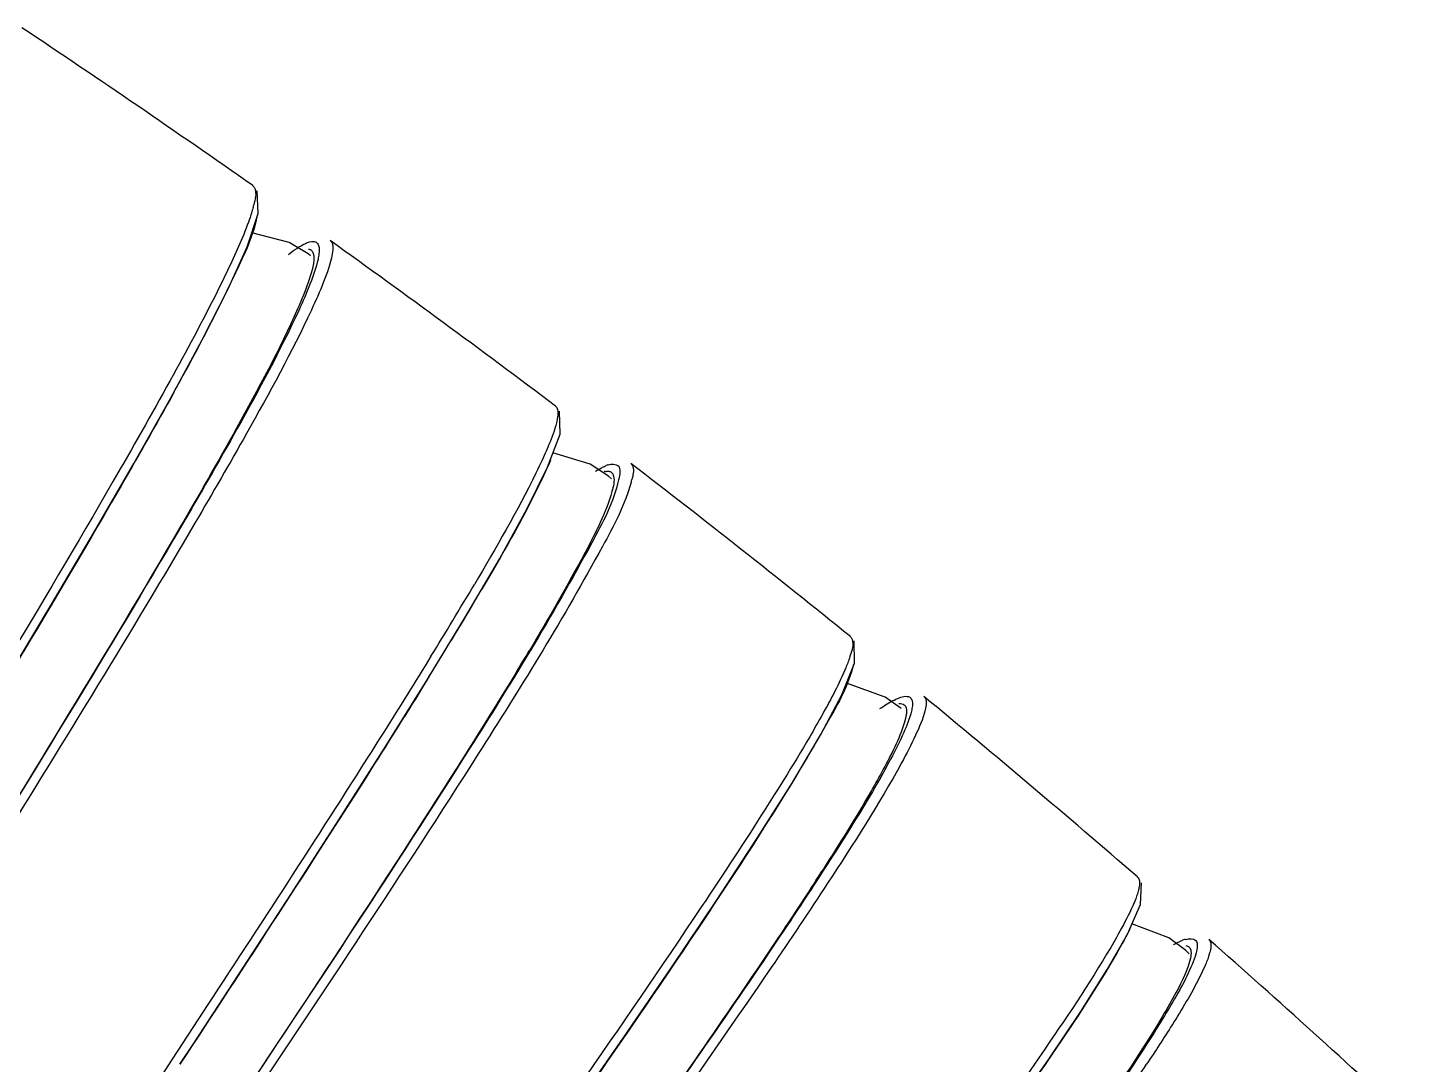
# Model space of a CAD drawing. Header units: millimetres. Extents: x 601 to 1195, y -13 to 407.
# Drawn here: x 1083.24 to 1094.33, y 313.18 to 321.46 of the extents above; entities that cross this region are included whole.
import ezdxf

# ---------------------------------------------------------------- set-up
doc = ezdxf.new("R2010")
doc.units = ezdxf.units.MM
doc.header["$LTSCALE"] = 0.1

msp = doc.modelspace()

# ---------------------------------------------------------------- linework, layer by layer
at = {"color": 7, "linetype": 'Continuous'}
for p, q in [((1085.0779, 319.9777), (1085.069, 320.1581)), ((1084.9881, 319.7092), (1085.0779, 319.9777)), ((1085.3233, 319.7448), (1085.0262, 319.8232)), ((1085.4772, 319.6544), (1085.3233, 319.7448)), ((1085.4949, 319.6382), (1085.4773, 319.6544)), ((1087.4885, 318.2151), (1087.4856, 318.3965)), ((1087.3893, 317.9493), (1087.4885, 318.2151)), ((1087.7287, 317.9735), (1087.4319, 318.0636)), ((1087.8769, 317.8793), (1087.7287, 317.9735)), ((1088.0543, 317.9795), (1088.0593, 317.9749)), ((1087.901, 317.8573), (1087.8769, 317.8793)), ((1086.427, 316.2516), (1086.7367, 316.7602)), ((1089.8416, 316.3854), (1089.8376, 316.5618)), ((1086.4574, 316.4396), (1086.4106, 316.3637)), ((1087.255, 316.4915), (1087.2451, 316.4751)), ((1087.3505, 316.4869), (1087.3196, 316.4361)), ((1089.7409, 316.1324), (1089.8416, 316.3854)), ((1090.0864, 316.1133), (1089.7774, 316.2242)), ((1090.2148, 316.0236), (1090.0864, 316.1133)), ((1090.3957, 316.118), (1090.4003, 316.1135)), ((1092.1258, 314.4569), (1092.1345, 314.6311)), ((1092.0222, 314.2212), (1092.1258, 314.4569)), ((1092.352, 314.1913), (1092.0582, 314.3031)), ((1092.4889, 314.0901), (1092.352, 314.1913)), ((1092.6729, 314.1783), (1092.6775, 314.1734)), ((1092.4412, 314.1615), (1092.4633, 314.1707)), ((1092.5142, 314.0623), (1092.4889, 314.0901)), ((1092.571, 314.0701), (1092.5625, 314.0407)), ((1084.6757, 313.6577), (1084.3899, 313.2217)), ((1084.3899, 313.2217), (1084.3658, 313.185))]:
    msp.add_line(p, q, dxfattribs=at)
for points in [[(1084.3764, 318.499), (1084.6304, 318.9681), (1084.8368, 319.3747), (1084.9881, 319.7092)], [(1082.3181, 315.0158), (1082.6874, 315.6241), (1083.0556, 316.2343), (1083.4157, 316.8368), (1083.7608, 317.4219), (1084.0836, 317.9795), (1084.3764, 318.499)], [(1086.7367, 316.7602), (1087.0065, 317.2205), (1087.227, 317.6205), (1087.3893, 317.9493)], [(1084.4519, 313.181), (1084.5641, 313.3521), (1084.9534, 313.9471), (1085.3418, 314.544), (1085.7216, 315.1333), (1086.0858, 315.7057), (1086.427, 316.2516)], [(1089.0649, 314.9861), (1089.3448, 315.4305), (1089.5731, 315.8159), (1089.7409, 316.1324)], [(1086.7641, 311.6296), (1087.1763, 312.2153), (1087.5886, 312.8048), (1087.9927, 313.3878), (1088.3796, 313.9532), (1088.7401, 314.4899), (1089.0649, 314.9861)], [(1091.3938, 313.2216), (1091.6494, 313.6031), (1091.8613, 313.9383), (1092.0222, 314.2212)], [(1088.7545, 309.6341), (1088.8927, 309.8166), (1089.2795, 310.3285), (1089.6669, 310.8437), (1090.0489, 311.3556), (1090.4193, 311.8569), (1090.7715, 312.3403), (1091.0988, 312.7981), (1091.3938, 313.2216)]]:
    msp.add_lwpolyline(points, dxfattribs=at)
for centre, radius, start, end in [((1034.1562, 247.7852), 88.4998, 54.908874, 56.354918), ((1085.011, 320.168), 0.038, 49.14314, 55.06898), ((1084.2259, 320.2417), 0.8391, 345.05077, 346.46939), ((1034.1562, 247.7852), 88.4997, 52.972024, 54.418068), ((1059.269, 332.4054), 28.7012, 331.13988, 331.52826), ((1087.9616, 317.7137), 0.2701, 109.90001, 112.48137), ((1087.9477, 317.7514), 0.2299, 108.63992, 109.86033), ((1034.1562, 247.7852), 88.5, 51.035408, 52.481452), ((1087.8792, 317.7673), 0.1514, 101.66877, 104.86612), ((1087.4882, 317.9522), 0.4799, 347.6611, 348.29749), ((1087.4324, 318.0043), 0.6491, 344.25107, 346.30506), ((1055.1458, 335.7399), 36.782, 328.35053, 329.39588), ((1057.552, 334.2066), 34.0016, 328.43535, 329.55162), ((1089.7843, 316.5671), 0.038, 46.48516, 50.9693), ((1044.229, 342.3183), 49.5998, 328.33337, 328.50753), ((1060.3107, 332.6316), 31.4022, 328.67297, 329.05953), ((1089.0666, 316.6743), 0.7754, 341.99314, 342.94693), ((1034.1562, 247.7852), 88.5, 49.098742, 50.544786), ((1065.3468, 330.2506), 28.2054, 327.34283, 327.64647), ((1066.8701, 329.3034), 26.9884, 327.12486, 327.33646), ((1092.0777, 314.6485), 0.0376, 45.97927, 49.2625), ((1092.5608, 313.9246), 0.2646, 106.24036, 107.91097), ((1034.1562, 247.7852), 88.5, 47.162076, 48.60812), ((1092.5804, 313.8648), 0.3275, 107.96418, 110.95017), ((1092.2251, 314.1917), 0.47, 342.93864, 345.35247), ((1073.3267, 325.8131), 22.6901, 324.9019, 326.17151)]:
    msp.add_arc(centre, radius, start, end, dxfattribs=at)
for points, knots in [([(1085.0359, 320.1967), (1085.0422, 320.1913), (1085.0682, 320.1437), (1085.0519, 320.0878), (1085.0417, 320.0454)], [0, 0, 0, 0, 0.1592805, 1, 1, 1, 1]), ([(1085.0709, 319.9697), (1085.0406, 319.8061), (1084.8436, 319.3849), (1084.6378, 318.9792), (1084.4988, 318.7228)], [0, 0, 0, 0, 0.3632806, 1, 1, 1, 1]), ([(1085.0366, 320.0253), (1085.0283, 319.994), (1084.9753, 319.8293), (1084.9034, 319.6716), (1084.8434, 319.5447)], [0, 0, 0, 0, 0.1874779, 1, 1, 1, 1]), ([(1085.4554, 319.7378), (1085.466, 319.7426), (1085.495, 319.7554), (1085.5387, 319.7546), (1085.5516, 319.7373)], [0, 0, 0, 0, 0.3511663, 1, 1, 1, 1]), ([(1085.5516, 319.7373), (1085.5583, 319.7281), (1085.566, 319.7002), (1085.5645, 319.6727), (1085.5627, 319.6566)], [0, 0, 0, 0, 0.4115422, 1, 1, 1, 1]), ([(1085.6512, 319.7606), (1085.6801, 319.7399), (1085.6651, 319.5964), (1085.6282, 319.5032), (1085.5995, 319.43)], [0, 0, 0, 0, 0.3113257, 1, 1, 1, 1]), ([(1085.5141, 319.6653), (1085.519, 319.6537), (1085.5284, 319.5705), (1085.4985, 319.491), (1085.4758, 319.4256)], [0, 0, 0, 0, 0.1535838, 1, 1, 1, 1]), ([(1085.4793, 319.6924), (1085.4829, 319.6919), (1085.49, 319.6903), (1085.4963, 319.6869), (1085.4991, 319.6849)], [0, 0, 0, 0, 0.5162174, 1, 1, 1, 1]), ([(1085.5627, 319.6566), (1085.561, 319.641), (1085.5461, 319.5594), (1085.5177, 319.481), (1085.4934, 319.4184)], [0, 0, 0, 0, 0.1891915, 1, 1, 1, 1]), ([(1085.4991, 319.6849), (1085.5024, 319.6826), (1085.5084, 319.6766), (1085.5124, 319.6692), (1085.5141, 319.6653)], [0, 0, 0, 0, 0.4788143, 1, 1, 1, 1]), ([(1084.8434, 319.5447), (1084.8127, 319.4799), (1084.6634, 319.1751), (1084.5024, 318.8761), (1084.3731, 318.6417)], [0, 0, 0, 0, 0.2111666, 1, 1, 1, 1]), ([(1085.4758, 319.4256), (1085.4512, 319.3546), (1085.2848, 318.9546), (1085.0766, 318.5742), (1084.9035, 318.2613)], [0, 0, 0, 0, 0.1736219, 1, 1, 1, 1]), ([(1085.4934, 319.4184), (1085.4649, 319.3451), (1085.2907, 318.9488), (1085.0824, 318.5688), (1084.9101, 318.2597)], [0, 0, 0, 0, 0.1819097, 1, 1, 1, 1]), ([(1085.5995, 319.43), (1085.5696, 319.3537), (1085.3854, 318.9397), (1085.1657, 318.543), (1084.9839, 318.2197)], [0, 0, 0, 0, 0.1809128, 1, 1, 1, 1]), ([(1084.3731, 318.6417), (1084.2239, 318.3712), (1083.5031, 317.106), (1082.7465, 315.8617), (1082.1498, 314.882)], [0, 0, 0, 0, 0.2121545, 1, 1, 1, 1]), ([(1084.4055, 318.5521), (1084.2584, 318.2852), (1083.5479, 317.0371), (1082.8017, 315.8098), (1082.2132, 314.8436)], [0, 0, 0, 0, 0.2121703, 1, 1, 1, 1]), ([(1087.4512, 318.4382), (1087.46, 318.4315), (1087.4729, 318.4047), (1087.4715, 318.3771), (1087.47, 318.361)], [0, 0, 0, 0, 0.4060889, 1, 1, 1, 1]), ([(1087.4649, 318.3275), (1087.462, 318.3126), (1087.4434, 318.2378), (1087.4151, 318.1659), (1087.3911, 318.109)], [0, 0, 0, 0, 0.1975939, 1, 1, 1, 1]), ([(1087.47, 318.361), (1087.4695, 318.3556), (1087.468, 318.3444), (1087.4661, 318.3333), (1087.4649, 318.3275)], [0, 0, 0, 0, 0.4778964, 1, 1, 1, 1]), ([(1084.9035, 318.2613), (1084.7561, 317.9948), (1084.0322, 316.7334), (1083.269, 315.4953), (1082.6653, 314.5169)], [0, 0, 0, 0, 0.2094502, 1, 1, 1, 1]), ([(1084.9101, 318.2597), (1084.7621, 317.9943), (1084.0419, 316.7455), (1083.2847, 315.5188), (1082.6865, 314.5512)], [0, 0, 0, 0, 0.2108529, 1, 1, 1, 1]), ([(1084.9839, 318.2197), (1084.8497, 317.981), (1084.2053, 316.8676), (1083.5303, 315.7724), (1082.9973, 314.9116)], [0, 0, 0, 0, 0.2129242, 1, 1, 1, 1]), ([(1087.3911, 318.109), (1087.3616, 318.039), (1087.1847, 317.6641), (1086.9763, 317.3053), (1086.8043, 317.0141)], [0, 0, 0, 0, 0.1834578, 1, 1, 1, 1]), ([(1087.4114, 318.0042), (1087.3836, 317.9379), (1087.2188, 317.5859), (1087.0247, 317.2488), (1086.8644, 316.9759)], [0, 0, 0, 0, 0.1849996, 1, 1, 1, 1]), ([(1087.8282, 317.9492), (1087.8333, 317.9518), (1087.8432, 317.9567), (1087.8534, 317.9612), (1087.8583, 317.9633)], [0, 0, 0, 0, 0.520368, 1, 1, 1, 1]), ([(1087.8742, 317.9693), (1087.8993, 317.9777), (1087.984, 317.975), (1087.9652, 317.8893), (1087.9581, 317.8549)], [0, 0, 0, 0, 0.4294949, 1, 1, 1, 1]), ([(1088.059, 317.9746), (1088.0638, 317.9693), (1088.0827, 317.9298), (1088.0713, 317.8847), (1088.063, 317.8506)], [0, 0, 0, 0, 0.1696103, 1, 1, 1, 1]), ([(1087.957, 317.8497), (1087.9179, 317.671), (1087.6728, 317.213), (1087.4242, 316.7719), (1087.255, 316.4915)], [0, 0, 0, 0, 0.3583254, 1, 1, 1, 1]), ([(1087.7711, 317.9157), (1087.7809, 317.922), (1087.7997, 317.9336), (1087.819, 317.9444), (1087.8282, 317.9492)], [0, 0, 0, 0, 0.528212, 1, 1, 1, 1]), ([(1087.8486, 317.9155), (1087.8582, 317.9175), (1087.876, 317.9196), (1087.8935, 317.9134), (1087.8996, 317.9087)], [0, 0, 0, 0, 0.5595012, 1, 1, 1, 1]), ([(1087.8996, 317.9087), (1087.904, 317.9053), (1087.9117, 317.8959), (1087.9156, 317.8844), (1087.917, 317.8782)], [0, 0, 0, 0, 0.4638121, 1, 1, 1, 1]), ([(1087.9033, 317.756), (1087.8559, 317.585), (1087.6336, 317.1568), (1087.3986, 316.7436), (1087.2444, 316.4863)], [0, 0, 0, 0, 0.3716806, 1, 1, 1, 1]), ([(1088.0571, 317.8281), (1088.0066, 317.6483), (1087.767, 317.1964), (1087.516, 316.7598), (1087.3505, 316.4869)], [0, 0, 0, 0, 0.369123, 1, 1, 1, 1]), ([(1089.8105, 316.5947), (1089.8164, 316.5891), (1089.8397, 316.5414), (1089.8204, 316.4876), (1089.8079, 316.4469)], [0, 0, 0, 0, 0.1602901, 1, 1, 1, 1]), ([(1087.2451, 316.4751), (1087.0886, 316.2159), (1086.3319, 315.0026), (1085.5402, 313.8117), (1084.9155, 312.8736)], [0, 0, 0, 0, 0.2117471, 1, 1, 1, 1]), ([(1087.3196, 316.4361), (1087.1611, 316.1758), (1086.3994, 314.9618), (1085.6038, 313.7695), (1084.9767, 312.8316)], [0, 0, 0, 0, 0.2127002, 1, 1, 1, 1]), ([(1089.8041, 316.4346), (1089.7944, 316.4049), (1089.7338, 316.2481), (1089.6543, 316.0997), (1089.588, 315.9801)], [0, 0, 0, 0, 0.1859941, 1, 1, 1, 1]), ([(1086.4106, 316.3637), (1086.2835, 316.1578), (1085.7147, 315.2498), (1085.1301, 314.3518), (1084.6757, 313.6577)], [0, 0, 0, 0, 0.2257893, 1, 1, 1, 1]), ([(1087.1349, 316.3049), (1086.981, 316.052), (1086.2512, 314.8855), (1085.4905, 313.7387), (1084.8927, 312.8394)], [0, 0, 0, 0, 0.2151775, 1, 1, 1, 1]), ([(1089.833, 316.3746), (1089.7949, 316.2128), (1089.566, 315.8016), (1089.3321, 315.407), (1089.1736, 315.1567)], [0, 0, 0, 0, 0.359447, 1, 1, 1, 1]), ([(1086.4442, 316.2796), (1086.2993, 316.0447), (1085.6465, 315.0046), (1084.9742, 313.9769), (1084.4519, 313.181)], [0, 0, 0, 0, 0.2247748, 1, 1, 1, 1]), ([(1090.0442, 316.0212), (1090.0592, 316.0314), (1090.1091, 316.0641), (1090.1613, 316.0943), (1090.2004, 316.1087)], [0, 0, 0, 0, 0.3037008, 1, 1, 1, 1]), ([(1090.4003, 316.1135), (1090.423, 316.0874), (1090.3985, 315.9623), (1090.3599, 315.8734), (1090.3296, 315.8082)], [0, 0, 0, 0, 0.3246739, 1, 1, 1, 1]), ([(1089.588, 315.9801), (1089.5539, 315.9186), (1089.3877, 315.6284), (1089.2099, 315.3449), (1089.0673, 315.1227)], [0, 0, 0, 0, 0.2103799, 1, 1, 1, 1]), ([(1090.2557, 315.98), (1090.2529, 315.9544), (1090.2118, 315.798), (1090.1348, 315.6553), (1090.0709, 315.5366)], [0, 0, 0, 0, 0.160585, 1, 1, 1, 1]), ([(1090.1967, 316.062), (1090.2047, 316.0627), (1090.2196, 316.0627), (1090.2335, 316.0565), (1090.2386, 316.0523)], [0, 0, 0, 0, 0.5474786, 1, 1, 1, 1]), ([(1090.3008, 316.022), (1090.2983, 316.0075), (1090.2798, 315.9322), (1090.249, 315.8606), (1090.2228, 315.8037)], [0, 0, 0, 0, 0.1906382, 1, 1, 1, 1]), ([(1090.2386, 316.0523), (1090.2468, 316.0456), (1090.2586, 316.0207), (1090.2573, 315.9949), (1090.2557, 315.98)], [0, 0, 0, 0, 0.4132957, 1, 1, 1, 1]), ([(1090.2228, 315.8037), (1090.19, 315.7321), (1089.9882, 315.3428), (1089.7515, 314.9732), (1089.5557, 314.6718)], [0, 0, 0, 0, 0.1797023, 1, 1, 1, 1]), ([(1090.3296, 315.8082), (1090.2951, 315.7339), (1090.0822, 315.3274), (1089.8329, 314.9417), (1089.6265, 314.6266)], [0, 0, 0, 0, 0.1787059, 1, 1, 1, 1]), ([(1090.0709, 315.5366), (1090.0405, 315.48), (1089.8883, 315.2088), (1089.7234, 314.9452), (1089.5903, 314.7376)], [0, 0, 0, 0, 0.2068486, 1, 1, 1, 1]), ([(1089.0673, 315.1227), (1088.8997, 314.8614), (1088.0883, 313.6356), (1087.2413, 312.434), (1086.5726, 311.4867)], [0, 0, 0, 0, 0.2111954, 1, 1, 1, 1]), ([(1089.0933, 315.0307), (1088.9281, 314.7729), (1088.1282, 313.5636), (1087.2927, 312.3784), (1086.6333, 311.4441)], [0, 0, 0, 0, 0.2112115, 1, 1, 1, 1]), ([(1089.6265, 314.6266), (1089.4784, 314.4004), (1088.7699, 313.3469), (1088.0325, 312.3133), (1087.4505, 311.5013)], [0, 0, 0, 0, 0.2130056, 1, 1, 1, 1]), ([(1089.5364, 314.6538), (1089.4287, 314.4871), (1088.9207, 313.7185), (1088.3928, 312.9634), (1087.976, 312.3729)], [0, 0, 0, 0, 0.2154494, 1, 1, 1, 1]), ([(1089.5557, 314.6718), (1089.4468, 314.5042), (1088.9353, 313.7335), (1088.4045, 312.9758), (1087.9857, 312.3838)], [0, 0, 0, 0, 0.2160632, 1, 1, 1, 1]), ([(1092.1038, 314.6755), (1092.1115, 314.668), (1092.1214, 314.6412), (1092.1185, 314.6148), (1092.116, 314.5994)], [0, 0, 0, 0, 0.4087632, 1, 1, 1, 1]), ([(1092.108, 314.5635), (1092.1043, 314.5499), (1092.0828, 314.4831), (1092.0532, 314.4192), (1092.0284, 314.369)], [0, 0, 0, 0, 0.2008582, 1, 1, 1, 1]), ([(1092.116, 314.5994), (1092.115, 314.5936), (1092.1127, 314.5816), (1092.1097, 314.5697), (1092.108, 314.5635)], [0, 0, 0, 0, 0.4760998, 1, 1, 1, 1]), ([(1092.0284, 314.369), (1091.9948, 314.3013), (1091.7933, 313.9364), (1091.5599, 313.5905), (1091.3671, 313.3093)], [0, 0, 0, 0, 0.1814603, 1, 1, 1, 1]), ([(1092.0414, 314.2629), (1092.0098, 314.1988), (1091.8221, 313.8562), (1091.6044, 313.5312), (1091.4248, 313.2676)], [0, 0, 0, 0, 0.1830196, 1, 1, 1, 1]), ([(1092.4868, 314.1786), (1092.513, 314.1863), (1092.597, 314.1863), (1092.5792, 314.102), (1092.571, 314.0701)], [0, 0, 0, 0, 0.4531108, 1, 1, 1, 1]), ([(1092.3891, 314.1355), (1092.3981, 314.1404), (1092.4153, 314.1494), (1092.4328, 314.1578), (1092.4412, 314.1615)], [0, 0, 0, 0, 0.5247013, 1, 1, 1, 1]), ([(1092.53, 314.0804), (1092.5315, 314.0628), (1092.514, 313.947), (1092.4575, 313.8437), (1092.4118, 313.7574)], [0, 0, 0, 0, 0.1531917, 1, 1, 1, 1]), ([(1092.4885, 314.1288), (1092.4933, 314.1282), (1092.5025, 314.126), (1092.5106, 314.1212), (1092.5139, 314.1183)], [0, 0, 0, 0, 0.5250812, 1, 1, 1, 1]), ([(1092.5139, 314.1183), (1092.5167, 314.1158), (1092.5219, 314.1097), (1092.5251, 314.1025), (1092.5264, 314.0987)], [0, 0, 0, 0, 0.4810558, 1, 1, 1, 1]), ([(1092.5264, 314.0987), (1092.5274, 314.0959), (1092.5289, 314.0898), (1092.5297, 314.0836), (1092.53, 314.0804)], [0, 0, 0, 0, 0.4769105, 1, 1, 1, 1]), ([(1092.5625, 314.0407), (1092.5533, 314.0119), (1092.4902, 313.8552), (1092.4044, 313.7091), (1092.3329, 313.5905)], [0, 0, 0, 0, 0.1792629, 1, 1, 1, 1]), ([(1092.6744, 314.0539), (1092.6654, 314.0246), (1092.601, 313.8621), (1092.5116, 313.7114), (1092.437, 313.5886)], [0, 0, 0, 0, 0.1756404, 1, 1, 1, 1]), ([(1092.4118, 313.7574), (1092.3772, 313.6919), (1092.1822, 313.3523), (1091.9618, 313.0283), (1091.7808, 312.7675)], [0, 0, 0, 0, 0.1890447, 1, 1, 1, 1]), ([(1092.3329, 313.5905), (1092.2977, 313.5321), (1092.1258, 313.2564), (1091.9426, 312.9879), (1091.7957, 312.7774)], [0, 0, 0, 0, 0.2099251, 1, 1, 1, 1]), ([(1092.437, 313.5886), (1092.4181, 313.5576), (1092.3333, 313.4203), (1092.245, 313.2852), (1092.1755, 313.1813)], [0, 0, 0, 0, 0.2250842, 1, 1, 1, 1]), ([(1091.3671, 313.3093), (1091.2115, 313.0823), (1090.4549, 312.0109), (1089.6662, 310.9629), (1089.0415, 310.1361)], [0, 0, 0, 0, 0.2098604, 1, 1, 1, 1]), ([(1084.3658, 313.185), (1084.1519, 312.8593), (1083.3775, 311.6809), (1082.6004, 310.5039), (1082.0587, 309.639)], [0, 0, 0, 0, 0.2762682, 1, 1, 1, 1]), ([(1091.4248, 313.2676), (1091.2496, 313.0104), (1090.3822, 311.7826), (1089.4744, 310.5842), (1088.7545, 309.6341)], [0, 0, 0, 0, 0.2069778, 1, 1, 1, 1])]:
    msp.add_open_spline(points, degree=3, knots=knots, dxfattribs=at)
for points in [[(1085.3193, 319.6502), (1085.3621, 319.6831), (1085.4063, 319.7154), (1085.4554, 319.7378)], [(1087.917, 317.8782), (1087.9258, 317.8382), (1087.9142, 317.7955), (1087.9033, 317.756)], [(1090.2004, 316.1087), (1090.229, 316.1193), (1090.2725, 316.1289), (1090.2919, 316.1053)], [(1090.2919, 316.1053), (1090.3096, 316.0837), (1090.3056, 316.0495), (1090.3008, 316.022)], [(1092.6772, 314.1731), (1092.698, 314.1469), (1092.6882, 314.1052), (1092.6798, 314.0729)]]:
    msp.add_open_spline(points, degree=3, dxfattribs=at)

doc.saveas('drawing.dxf')
